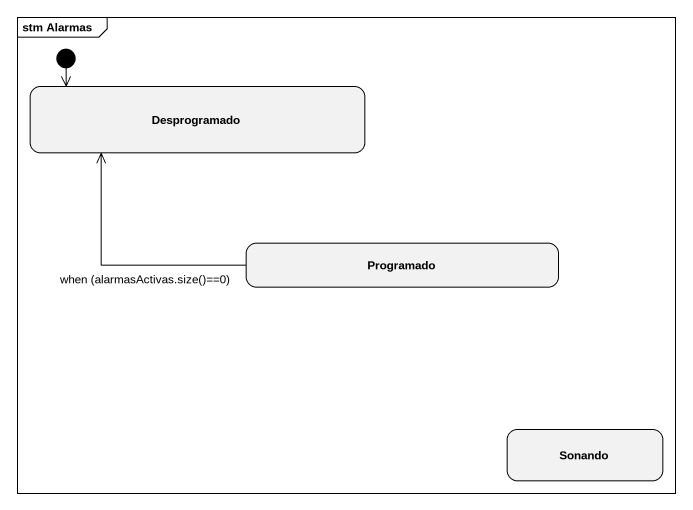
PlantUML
@startuml
mainframe stm Alarmas
hide empty description
state Desprogramado
state Programado
state Sonando
[*] -right-> Desprogramado
Programado -up-> Desprogramado : when (alarmasActivas.size()==0)
@enduml
